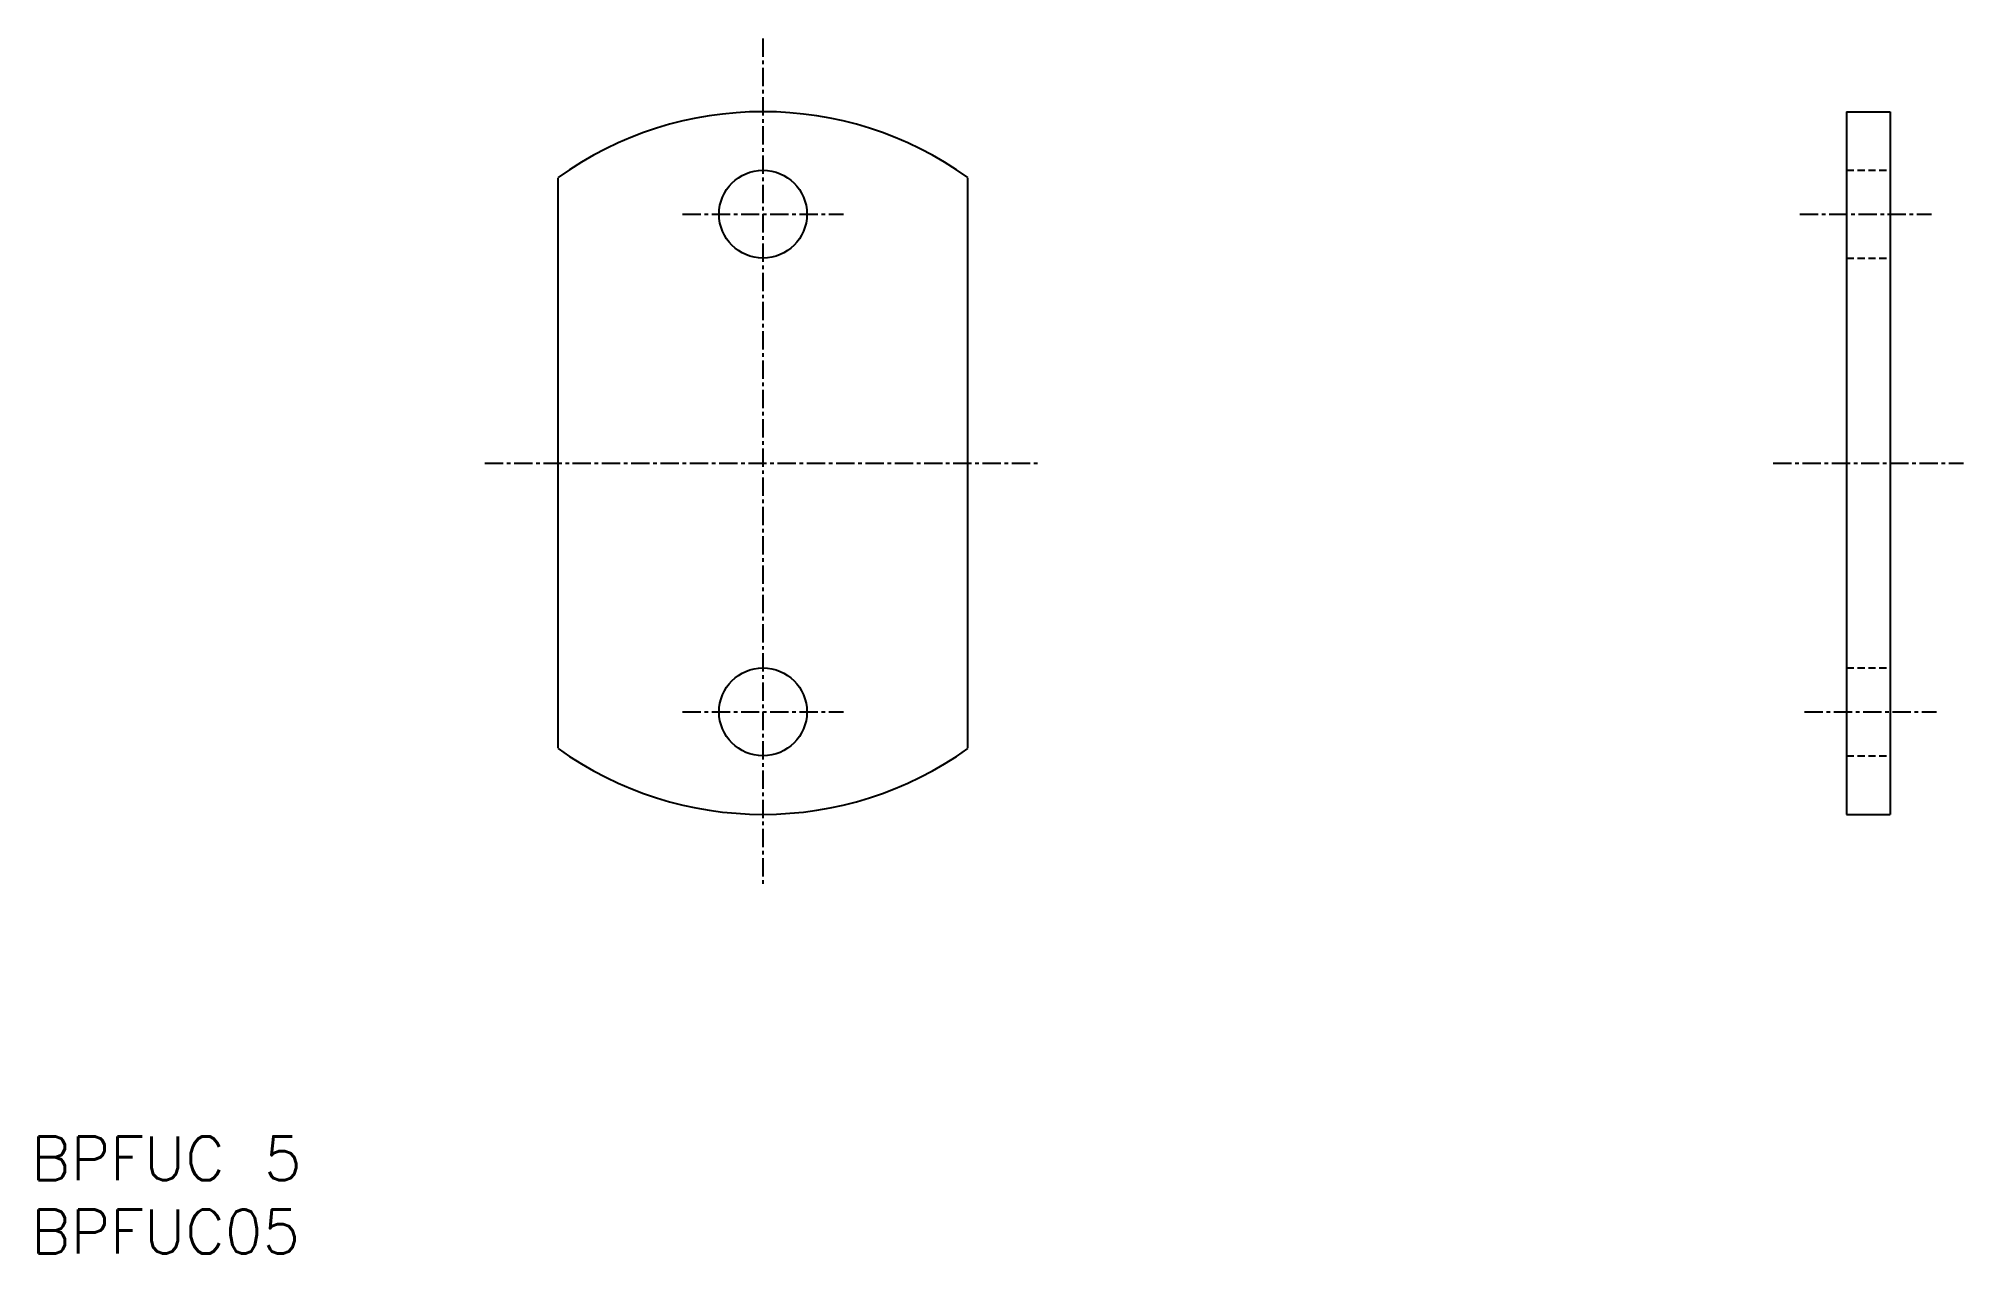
# Model space of a CAD drawing. Extents: x 1 to 132, y 0 to 83.
import ezdxf

# ---------------------------------------------------------------- set-up
doc = ezdxf.new("R2010")
doc.units = 0
doc.linetypes.add('CENTER', pattern=[2, 1.25, -0.25, 0.25, -0.25])
doc.linetypes.add('DASHED', pattern=[0.75, 0.5, -0.25])
doc.layers.get('0').update_dxf_attribs({"linetype": 'CONTINUOUS'})
doc.layers.add('CENTER', color=1, linetype='CENTER')
doc.styles.get("Standard").update_dxf_attribs({"font": 'txt.shx'})

# ---------------------------------------------------------------- blocks, each defined once
blk = doc.blocks.new('*U5')
at = {"color": 7, "linetype": 'CONTINUOUS'}
blk.add_text('BPFUC05', height=3, dxfattribs=at).set_placement((0, 0))
blk = doc.blocks.new('*U6')
at = {"color": 7, "linetype": 'CONTINUOUS'}
blk.add_text('BPFUC 5', height=3, dxfattribs=at).set_placement((0, 5))

msp = doc.modelspace()

# ---------------------------------------------------------------- linework, layer by layer
at = {"color": 7, "linetype": 'CONTINUOUS'}
for p, q in [((124, 78), (124, 30)), ((124, 78), (127, 78)), ((127, 78), (127, 30)), ((36, 34.51), (36, 73.49)), ((64, 34.51), (64, 73.49)), ((124, 30), (127, 30))]:
    msp.add_line(p, q, dxfattribs=at)
at = {"color": 3, "linetype": 'DASHED'}
for p, q in [((124, 74), (127, 74)), ((124, 68), (127, 68)), ((124, 40), (127, 40)), ((124, 34), (127, 34))]:
    msp.add_line(p, q, dxfattribs=at)
at = {"color": 7, "linetype": 'CONTINUOUS'}
for centre in [(50, 71), (50, 37)]:
    msp.add_circle(centre, 3, dxfattribs=at)
for start, end in [(54.3147, 125.6853), (234.3147, 305.6853)]:
    msp.add_arc((50, 54), 24, start, end, dxfattribs=at)
at = {"layer": 'CENTER', "color": 1, "linetype": 'CENTER'}
for p, q in [((50, 83), (50, 25)), ((44.5, 71), (55.5, 71)), ((120.82, 71), (129.82, 71)), ((31, 54), (69, 54)), ((119, 54), (132, 54)), ((44.5, 37), (55.5, 37)), ((121.15, 37), (130.15, 37))]:
    msp.add_line(p, q, dxfattribs=at)

# ---------------------------------------------------------------- block references
at = {"color": 7, "linetype": 'CONTINUOUS'}
for name in ['*U6', '*U5']:
    msp.add_blockref(name, (0, 0), dxfattribs=at)

doc.saveas('drawing.dxf')
